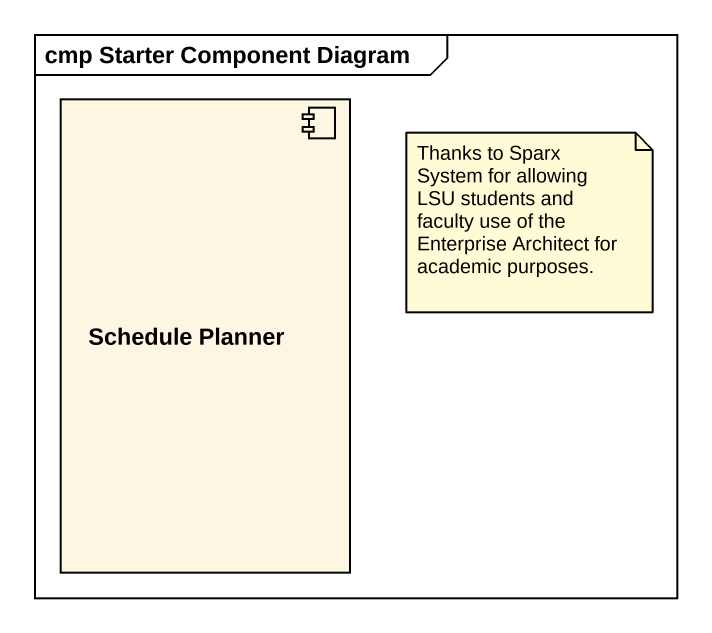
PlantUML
@startuml
mainframe cmp Starter Component Diagram
component "Schedule Planner" as Schedule_Planner
note as N1
  Thanks to Sparx System for allowing LSU students and faculty use of the Enterprise Architect for academic purposes.
end note
@enduml
